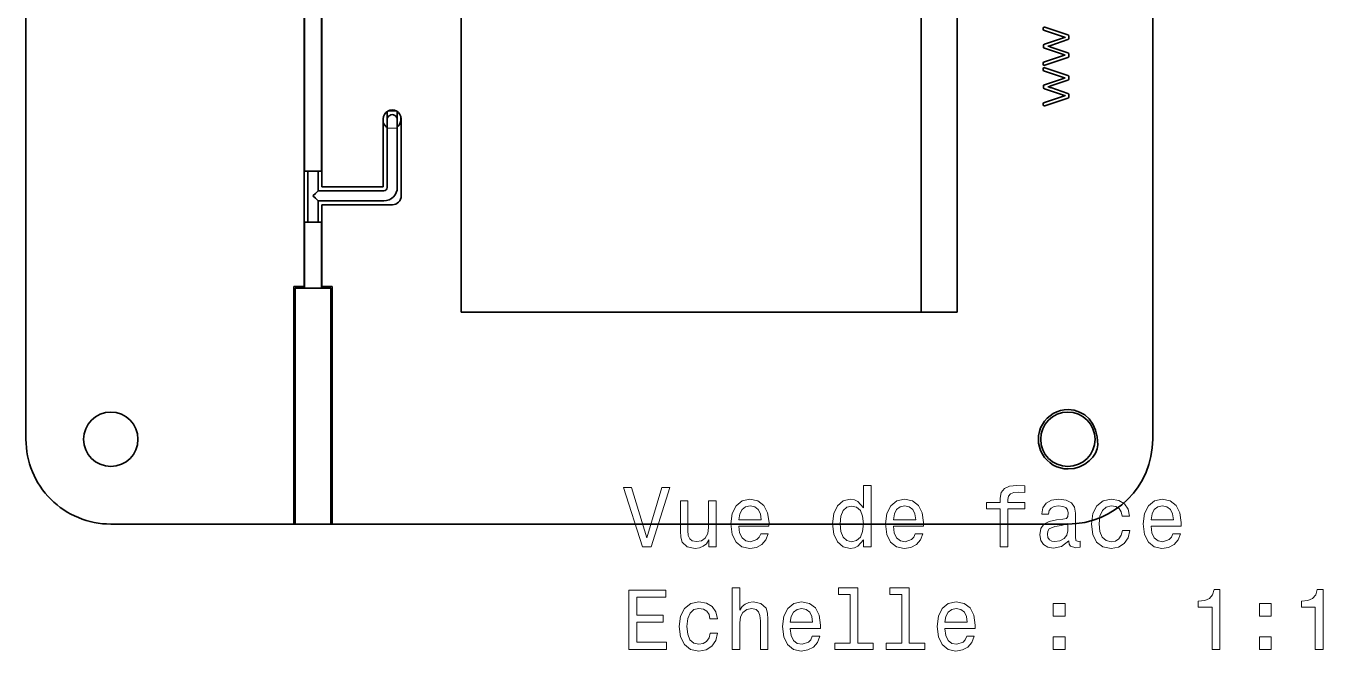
# Model space of a CAD drawing. Extents: x 490 to 886, y 288 to 581.
# Drawn here: x 561.3 to 637.7, y 375.1 to 412 of the extents above; entities that cross this region are included whole.
import ezdxf

# ---------------------------------------------------------------- set-up
doc = ezdxf.new("R2010")
doc.units = 0

msp = doc.modelspace()

# ---------------------------------------------------------------- linework, layer by layer
at = {"color": 7, "lineweight": 35}
for p, q in [((561.31, 387.621), (561.31, 453.381)), ((561.31, 387.621), (561.31, 453.381)), ((627.69, 453.381), (627.69, 387.621)), ((614.04, 445.876), (614.04, 395.118)), ((616.161, 445.876), (616.161, 395.112)), ((616.161, 445.876), (616.161, 395.112)), ((577.691, 402.496), (577.691, 444.38)), ((577.719, 444.43), (577.719, 403.43)), ((578.719, 444.43), (578.719, 403.43)), ((578.749, 444.38), (578.749, 402.496)), ((586.943, 434.009), (586.943, 395.118)), ((586.943, 395.118), (614.04, 395.118)), ((622.69, 382.621), (579.269, 382.621)), ((622.69, 382.621), (579.354, 382.621))]:
    msp.add_line(p, q, dxfattribs=at)
at = {"color": 7, "lineweight": 35, "ltscale": 0.036023}
for p, q in [((621.328, 411.911), (622.693, 411.448)), ((622.693, 410.122), (621.328, 409.66)), ((621.328, 409.518), (622.693, 409.055)), ((622.693, 407.73), (621.328, 407.267))]:
    msp.add_line(p, q, dxfattribs=at)
at = {"color": 7, "lineweight": 35, "ltscale": 0.001576}
for p, q in [((621.244, 411.788), (621.244, 411.851)), ((621.244, 409.723), (621.244, 409.786)), ((621.244, 409.395), (621.244, 409.458)), ((621.244, 407.33), (621.244, 407.393))]:
    msp.add_line(p, q, dxfattribs=at)
at = {"color": 7, "lineweight": 35, "ltscale": 0.027964}
for p, q in [((622.371, 411.358), (621.307, 411.703)), ((622.371, 408.965), (621.307, 409.311))]:
    msp.add_line(p, q, dxfattribs=at)
at = {"color": 7, "lineweight": 35, "ltscale": 0.027938}
for p, q in [((621.311, 410.907), (622.371, 411.259)), ((621.311, 408.514), (622.371, 408.866))]:
    msp.add_line(p, q, dxfattribs=at)
at = {"color": 7, "lineweight": 35, "ltscale": 0.026805}
for p, q in [((622.693, 411.187), (621.68, 410.835)), ((622.693, 408.794), (621.68, 408.442))]:
    msp.add_line(p, q, dxfattribs=at)
at = {"color": 7, "lineweight": 35, "ltscale": 0.001467}
for p, q in [((622.371, 411.259), (622.427, 411.277)), ((622.371, 408.866), (622.427, 408.884))]:
    msp.add_line(p, q, dxfattribs=at)
at = {"color": 7, "lineweight": 35, "ltscale": 0.002766}
for p, q in [((622.427, 411.277), (622.534, 411.307)), ((622.427, 408.884), (622.534, 408.914))]:
    msp.add_line(p, q, dxfattribs=at)
at = {"color": 7, "lineweight": 35, "ltscale": 0.000146484}
for p, q in [((622.534, 411.307), (622.534, 411.313)), ((621.518, 410.79), (621.518, 410.784)), ((622.534, 410.261), (622.534, 410.267)), ((622.534, 408.914), (622.534, 408.92)), ((621.518, 408.397), (621.518, 408.391)), ((622.534, 407.868), (622.534, 407.874))]:
    msp.add_line(p, q, dxfattribs=at)
at = {"color": 7, "lineweight": 35, "ltscale": 0.002325}
for p, q in [((622.756, 411.364), (622.756, 411.271)), ((622.756, 408.971), (622.756, 408.878))]:
    msp.add_line(p, q, dxfattribs=at)
at = {"color": 7, "lineweight": 35, "ltscale": 0.001801}
msp.add_line((621.25, 410.751), (621.25, 410.823), dxfattribs=at)
at = {"color": 7, "lineweight": 35, "ltscale": 0.027936}
msp.add_line((622.371, 410.315), (621.311, 410.666), dxfattribs=at)
at = {"color": 7, "lineweight": 35, "ltscale": 0.02678}
for p, q in [((621.68, 410.736), (622.693, 410.387)), ((621.68, 408.343), (622.693, 407.994))]:
    msp.add_line(p, q, dxfattribs=at)
at = {"color": 7, "lineweight": 35, "ltscale": 0.027966}
for p, q in [((621.307, 409.87), (622.371, 410.216)), ((621.307, 407.477), (622.371, 407.823))]:
    msp.add_line(p, q, dxfattribs=at)
at = {"color": 7, "lineweight": 35, "ltscale": 0.001469}
for p, q in [((622.427, 410.297), (622.371, 410.315)), ((622.427, 407.904), (622.371, 407.922))]:
    msp.add_line(p, q, dxfattribs=at)
at = {"color": 7, "lineweight": 35, "ltscale": 0.004211}
for p, q in [((622.371, 410.216), (622.534, 410.261)), ((622.371, 407.823), (622.534, 407.868))]:
    msp.add_line(p, q, dxfattribs=at)
at = {"color": 7, "lineweight": 35, "ltscale": 0.002764}
msp.add_line((622.534, 410.267), (622.427, 410.297), dxfattribs=at)
at = {"color": 7, "lineweight": 35, "ltscale": 0.002334}
msp.add_line((622.756, 410.303), (622.756, 410.21), dxfattribs=at)
at = {"color": 7, "lineweight": 35, "ltscale": 0.0018}
msp.add_line((621.25, 408.358), (621.25, 408.43), dxfattribs=at)
at = {"color": 7, "lineweight": 35, "ltscale": 0.027935}
msp.add_line((622.371, 407.922), (621.311, 408.274), dxfattribs=at)
at = {"color": 7, "lineweight": 35, "ltscale": 0.002765}
msp.add_line((622.534, 407.874), (622.427, 407.904), dxfattribs=at)
at = {"color": 7, "lineweight": 35, "ltscale": 0.002335}
msp.add_line((622.756, 407.91), (622.756, 407.817), dxfattribs=at)
at = {"color": 7, "lineweight": 35, "ltscale": 0.012057}
msp.add_line((582.589, 406.452), (582.589, 406.935), dxfattribs=at)
at = {"color": 7, "lineweight": 13, "ltscale": 0.013632}
msp.add_line((583.161, 406.952), (582.616, 406.952), dxfattribs=at)
at = {"color": 7, "lineweight": 35, "ltscale": 0.012031}
msp.add_line((583.189, 406.452), (583.189, 406.934), dxfattribs=at)
at = {"color": 7, "lineweight": 35, "ltscale": 0.005022}
msp.add_line((583.394, 406.653), (583.394, 406.452), dxfattribs=at)
at = {"color": 7, "lineweight": 35, "ltscale": 0.100054}
msp.add_line((582.359, 402.496), (582.359, 406.498), dxfattribs=at)
at = {"color": 7, "lineweight": 35, "ltscale": 0.0125}
for p, q in [((582.589, 405.952), (582.589, 406.452)), ((583.189, 405.952), (583.189, 406.452))]:
    msp.add_line(p, q, dxfattribs=at)
at = {"color": 7, "lineweight": 13, "ltscale": 0.015001}
msp.add_line((583.189, 405.952), (582.589, 405.952), dxfattribs=at)
at = {"color": 7, "lineweight": 35, "ltscale": 0.087132}
for p, q in [((582.589, 405.952), (582.589, 402.467)), ((583.189, 405.952), (583.189, 402.467))]:
    msp.add_line(p, q, dxfattribs=at)
at = {"color": 7, "lineweight": 35, "ltscale": 0.113283}
msp.add_line((583.417, 406.498), (583.417, 401.967), dxfattribs=at)
at = {"color": 7, "lineweight": 35, "ltscale": 0.025}
for p, q in [((577.719, 403.43), (578.719, 403.43)), ((578.719, 400.416), (577.719, 400.416))]:
    msp.add_line(p, q, dxfattribs=at)
at = {"color": 7, "lineweight": 35, "ltscale": 0.07536}
msp.add_line((577.919, 400.416), (577.919, 403.43), dxfattribs=at)
at = {"color": 7, "lineweight": 35, "ltscale": 0.029083}
msp.add_line((578.519, 402.267), (578.519, 403.43), dxfattribs=at)
at = {"color": 7, "lineweight": 35, "ltscale": 0.026458}
msp.add_line((577.691, 401.438), (577.691, 402.496), dxfattribs=at)
at = {"color": 7, "lineweight": 35, "ltscale": 0.005086}
for q in [(578.363, 402.111), (578.363, 401.823)]:
    msp.add_line((578.219, 401.967), q, dxfattribs=at)
at = {"color": 7, "lineweight": 35, "ltscale": 0.00552}
for p, q in [((578.363, 402.111), (578.519, 402.267)), ((578.363, 401.823), (578.519, 401.667))]:
    msp.add_line(p, q, dxfattribs=at)
at = {"color": 7, "lineweight": 35, "ltscale": 0.096744}
for p, q in [((582.389, 402.267), (578.519, 402.267)), ((582.389, 401.667), (578.519, 401.667))]:
    msp.add_line(p, q, dxfattribs=at)
at = {"color": 7, "lineweight": 35, "ltscale": 0.090253}
msp.add_line((578.749, 402.496), (582.359, 402.496), dxfattribs=at)
at = {"color": 7, "lineweight": 35, "ltscale": 0.120544}
for p, q in [((577.691, 396.616), (577.691, 401.438)), ((578.749, 401.438), (578.749, 396.616))]:
    msp.add_line(p, q, dxfattribs=at)
at = {"color": 7, "lineweight": 35, "ltscale": 0.031277}
msp.add_line((578.519, 400.416), (578.519, 401.667), dxfattribs=at)
at = {"color": 7, "lineweight": 35, "ltscale": 0.103705}
msp.add_line((582.897, 401.438), (578.749, 401.438), dxfattribs=at)
at = {"color": 7, "lineweight": 35, "ltscale": 2.59399e-05}
msp.add_line((582.897, 401.439), (582.897, 401.438), dxfattribs=at)
at = {"color": 7, "lineweight": 35, "ltscale": 0.0975}
for p, q in [((577.719, 396.516), (577.719, 400.416)), ((578.719, 396.516), (578.719, 400.416))]:
    msp.add_line(p, q, dxfattribs=at)
at = {"color": 7, "lineweight": 35, "ltscale": 0.349879}
for p, q in [((577.085, 382.621), (577.085, 396.616)), ((579.354, 396.616), (579.354, 382.621))]:
    msp.add_line(p, q, dxfattribs=at)
at = {"color": 7, "lineweight": 35, "ltscale": 0.015132}
msp.add_line((577.085, 396.616), (577.691, 396.616), dxfattribs=at)
at = {"color": 7, "lineweight": 35, "ltscale": 0.015115}
msp.add_line((578.749, 396.616), (579.354, 396.616), dxfattribs=at)
at = {"color": 7, "lineweight": 35, "ltscale": 0.052499}
for p, q in [((577.169, 396.516), (579.269, 396.516)), ((577.169, 382.621), (579.269, 382.621))]:
    msp.add_line(p, q, dxfattribs=at)
at = {"color": 7, "lineweight": 35, "ltscale": 0.34738}
for p, q in [((577.169, 396.516), (577.169, 382.621)), ((579.269, 396.516), (579.269, 382.621))]:
    msp.add_line(p, q, dxfattribs=at)
at = {"color": 7, "lineweight": 35, "ltscale": 0.000172424}
msp.add_line((614.04, 395.112), (614.04, 395.118), dxfattribs=at)
at = {"color": 7, "lineweight": 35, "ltscale": 0.053038}
msp.add_line((616.161, 395.112), (614.04, 395.112), dxfattribs=at)
at = {"color": 7, "lineweight": 35, "ltscale": 0.271484}
msp.add_line((577.169, 382.621), (566.31, 382.621), dxfattribs=at)
at = {"color": 7, "lineweight": 35, "ltscale": 0.269376}
msp.add_line((577.085, 382.621), (566.31, 382.621), dxfattribs=at)
at = {"color": 7, "lineweight": 35}
for points in [[(621.244, 411.851), (621.254, 411.895), (621.282, 411.915), (621.328, 411.911)], [(621.328, 409.66), (621.282, 409.656), (621.254, 409.677), (621.244, 409.723)], [(621.244, 409.458), (621.254, 409.502), (621.282, 409.522), (621.328, 409.518)], [(621.328, 407.267), (621.282, 407.263), (621.254, 407.284), (621.244, 407.33)], [(624.455, 387.296), (624.419, 387.755), (624.317, 388.164), (624.156, 388.518), (623.942, 388.816), (623.683, 389.053), (623.386, 389.226), (623.058, 389.332), (622.705, 389.368)], [(622.705, 385.869), (623.058, 385.904), (623.386, 386.001), (623.683, 386.151), (623.942, 386.341), (624.156, 386.562), (624.317, 386.801), (624.419, 387.05), (624.455, 387.296)]]:
    msp.add_lwpolyline(points, dxfattribs=at)
at = {"color": 7, "lineweight": 13}
for points in [[(598.766, 384.784), (597.889, 381.804), (596.986, 384.784), (596.507, 384.784), (597.637, 381.279), (598.141, 381.279), (599.245, 384.784)], [(610.653, 381.698), (610.653, 381.279), (611.097, 381.279), (611.097, 384.9), (610.658, 384.9), (610.658, 383.574), (610.32, 383.957), (610.113, 384.048), (609.876, 384.083), (609.448, 383.983), (609.115, 383.7), (608.898, 383.246), (608.822, 382.636), (608.898, 382.026), (609.115, 381.567), (609.448, 381.279), (609.876, 381.184), (610.113, 381.219), (610.325, 381.31)], [(618.712, 383.519), (618.712, 381.279), (619.156, 381.279), (619.156, 383.519), (620.165, 383.519), (620.165, 383.897), (619.156, 383.897), (619.156, 384.063), (619.191, 384.265), (619.307, 384.401), (619.504, 384.482), (619.786, 384.512), (620.165, 384.492), (620.165, 384.875), (619.685, 384.9), (619.252, 384.855), (618.949, 384.719), (618.768, 384.482), (618.712, 384.144), (618.712, 383.897), (617.9, 383.897), (617.9, 383.519)], [(601.969, 383.988), (601.525, 383.988), (601.525, 382.424), (601.474, 382.061), (601.328, 381.799), (601.101, 381.637), (600.804, 381.587), (600.567, 381.627), (600.415, 381.748), (600.33, 381.955), (600.309, 382.248), (600.309, 383.988), (599.866, 383.988), (599.866, 382.207), (599.881, 381.849), (599.977, 381.552), (600.269, 381.279), (600.738, 381.184), (600.99, 381.219), (601.207, 381.31), (601.394, 381.466), (601.545, 381.693), (601.545, 381.279), (601.969, 381.279)], [(603.305, 382.505), (605.08, 382.505), (605.085, 382.712), (605.005, 383.292), (604.783, 383.725), (604.43, 383.988), (603.961, 384.083), (603.502, 383.983), (603.149, 383.7), (602.922, 383.241), (602.841, 382.636), (602.917, 382.016), (603.144, 381.562), (603.492, 381.279), (603.946, 381.184), (604.339, 381.249), (604.662, 381.421), (604.899, 381.693), (605.035, 382.056), (604.596, 382.056), (604.505, 381.854), (604.374, 381.703), (604.001, 381.582), (603.714, 381.637), (603.497, 381.814), (603.356, 382.101), (603.305, 382.49)], [(603.305, 382.878), (603.361, 383.226), (603.497, 383.483), (603.703, 383.64), (603.976, 383.695), (604.243, 383.64), (604.45, 383.483), (604.576, 383.226), (604.621, 382.878)], [(609.952, 383.685), (610.245, 383.614), (610.466, 383.418), (610.598, 383.09), (610.648, 382.636), (610.598, 382.177), (610.466, 381.849), (610.245, 381.648), (609.952, 381.582), (609.675, 381.648), (609.463, 381.849), (609.322, 382.182), (609.276, 382.636), (609.322, 383.085), (609.463, 383.413), (609.675, 383.614)], [(612.413, 382.505), (614.188, 382.505), (614.193, 382.712), (614.113, 383.292), (613.891, 383.725), (613.538, 383.988), (613.069, 384.083), (612.61, 383.983), (612.257, 383.7), (612.03, 383.241), (611.949, 382.636), (612.025, 382.016), (612.252, 381.562), (612.6, 381.279), (613.054, 381.184), (613.447, 381.249), (613.77, 381.421), (614.007, 381.693), (614.143, 382.056), (613.704, 382.056), (613.613, 381.854), (613.482, 381.703), (613.109, 381.582), (612.822, 381.637), (612.605, 381.814), (612.464, 382.101), (612.413, 382.49)], [(612.413, 382.878), (612.469, 383.226), (612.605, 383.483), (612.812, 383.64), (613.084, 383.695), (613.351, 383.64), (613.558, 383.483), (613.684, 383.226), (613.729, 382.878)], [(622.742, 381.632), (622.742, 381.617), (622.767, 381.446), (622.843, 381.325), (623.16, 381.229), (623.407, 381.269), (623.407, 381.612), (623.302, 381.597), (623.16, 381.663), (623.135, 381.864), (623.135, 383.266), (623.075, 383.624), (622.898, 383.877), (622.59, 384.028), (622.157, 384.083), (621.733, 384.023), (621.42, 383.851), (621.224, 383.584), (621.158, 383.231), (621.158, 383.201), (621.557, 383.201), (621.592, 383.413), (621.703, 383.564), (621.884, 383.655), (622.142, 383.69), (622.389, 383.665), (622.565, 383.589), (622.671, 383.458), (622.706, 383.277), (622.686, 383.065), (622.606, 382.959), (622.404, 382.908), (622.026, 382.868), (621.592, 382.777), (621.284, 382.616), (621.103, 382.364), (621.047, 381.99), (621.098, 381.658), (621.254, 381.411), (621.506, 381.254), (621.854, 381.199), (622.323, 381.305)], [(625.894, 383.09), (626.332, 383.09), (626.242, 383.493), (626.025, 383.811), (625.687, 384.008), (625.248, 384.083), (624.764, 383.983), (624.396, 383.7), (624.164, 383.241), (624.083, 382.626), (624.159, 382.016), (624.386, 381.562), (624.744, 381.279), (625.233, 381.184), (625.667, 381.259), (626.005, 381.471), (626.237, 381.804), (626.338, 382.248), (625.914, 382.248), (625.838, 381.965), (625.697, 381.753), (625.495, 381.622), (625.248, 381.582), (624.941, 381.648), (624.719, 381.849), (624.582, 382.177), (624.537, 382.641), (624.582, 383.095), (624.724, 383.423), (624.951, 383.624), (625.248, 383.695), (625.51, 383.65), (625.707, 383.534), (625.838, 383.342)], [(627.593, 382.505), (629.369, 382.505), (629.374, 382.712), (629.293, 383.292), (629.071, 383.725), (628.718, 383.988), (628.249, 384.083), (627.79, 383.983), (627.437, 383.7), (627.21, 383.241), (627.129, 382.636), (627.205, 382.016), (627.432, 381.562), (627.78, 381.279), (628.234, 381.184), (628.627, 381.249), (628.95, 381.421), (629.187, 381.693), (629.323, 382.056), (628.884, 382.056), (628.794, 381.854), (628.662, 381.703), (628.289, 381.582), (628.002, 381.637), (627.785, 381.814), (627.644, 382.101), (627.593, 382.49)], [(627.593, 382.878), (627.649, 383.226), (627.785, 383.483), (627.992, 383.64), (628.264, 383.695), (628.531, 383.64), (628.738, 383.483), (628.864, 383.226), (628.91, 382.878)], [(622.691, 382.228), (622.631, 381.965), (622.469, 381.764), (622.227, 381.632), (621.93, 381.587), (621.738, 381.612), (621.602, 381.693), (621.516, 381.834), (621.491, 382.031), (621.511, 382.207), (621.592, 382.333), (621.915, 382.475), (622.323, 382.535), (622.691, 382.656)], [(596.83, 375.233), (599.049, 375.233), (599.049, 375.656), (597.294, 375.656), (597.294, 376.841), (598.857, 376.841), (598.857, 377.26), (597.294, 377.26), (597.294, 378.309), (599.008, 378.309), (599.008, 378.733), (596.83, 378.733)], [(602.917, 375.233), (603.361, 375.233), (603.361, 376.796), (603.406, 377.154), (603.552, 377.416), (603.779, 377.578), (604.082, 377.638), (604.324, 377.588), (604.475, 377.452), (604.551, 377.225), (604.576, 376.922), (604.576, 375.233), (605.02, 375.233), (605.02, 377.013), (605, 377.371), (604.909, 377.668), (604.611, 377.941), (604.147, 378.037), (603.895, 378.001), (603.678, 377.905), (603.497, 377.754), (603.361, 377.547), (603.361, 378.854), (602.917, 378.854)], [(609.871, 378.48), (609.871, 375.606), (608.959, 375.606), (608.959, 375.233), (611.223, 375.233), (611.223, 375.606), (610.315, 375.606), (610.315, 378.854), (609.175, 378.854), (609.175, 378.48)], [(612.907, 378.48), (612.907, 375.606), (611.995, 375.606), (611.995, 375.233), (614.259, 375.233), (614.259, 375.606), (613.351, 375.606), (613.351, 378.854), (612.211, 378.854), (612.211, 378.48)], [(631.194, 375.233), (631.653, 375.233), (631.653, 378.758), (631.31, 378.758), (631.219, 378.45), (631.038, 378.243), (630.76, 378.122), (630.377, 378.082), (630.377, 377.724), (631.194, 377.724)], [(637.266, 375.233), (637.725, 375.233), (637.725, 378.758), (637.382, 378.758), (637.291, 378.45), (637.11, 378.243), (636.832, 378.122), (636.449, 378.082), (636.449, 377.724), (637.266, 377.724)], [(601.606, 377.043), (602.044, 377.043), (601.953, 377.447), (601.737, 377.764), (601.399, 377.961), (600.96, 378.037), (600.476, 377.936), (600.108, 377.653), (599.876, 377.194), (599.795, 376.579), (599.871, 375.969), (600.098, 375.515), (600.456, 375.233), (600.945, 375.137), (601.379, 375.212), (601.716, 375.424), (601.948, 375.757), (602.049, 376.201), (601.626, 376.201), (601.55, 375.918), (601.409, 375.707), (601.207, 375.575), (600.96, 375.535), (600.652, 375.601), (600.43, 375.802), (600.294, 376.13), (600.249, 376.594), (600.294, 377.048), (600.435, 377.376), (600.662, 377.578), (600.96, 377.648), (601.222, 377.603), (601.419, 377.487), (601.55, 377.295)], [(606.341, 376.458), (608.116, 376.458), (608.121, 376.665), (608.041, 377.245), (607.819, 377.678), (607.466, 377.941), (606.997, 378.037), (606.538, 377.936), (606.185, 377.653), (605.958, 377.194), (605.877, 376.589), (605.953, 375.969), (606.18, 375.515), (606.528, 375.233), (606.982, 375.137), (607.375, 375.202), (607.698, 375.374), (607.935, 375.646), (608.071, 376.009), (607.632, 376.009), (607.541, 375.807), (607.41, 375.656), (607.037, 375.535), (606.75, 375.591), (606.533, 375.767), (606.392, 376.055), (606.341, 376.443)], [(606.341, 376.831), (606.397, 377.179), (606.533, 377.436), (606.74, 377.593), (607.012, 377.648), (607.279, 377.593), (607.486, 377.436), (607.612, 377.179), (607.657, 376.831)], [(615.449, 376.458), (617.224, 376.458), (617.229, 376.665), (617.149, 377.245), (616.927, 377.678), (616.574, 377.941), (616.105, 378.037), (615.646, 377.936), (615.293, 377.653), (615.066, 377.194), (614.985, 376.589), (615.061, 375.969), (615.288, 375.515), (615.636, 375.233), (616.09, 375.137), (616.483, 375.202), (616.806, 375.374), (617.043, 375.646), (617.179, 376.009), (616.74, 376.009), (616.649, 375.807), (616.518, 375.656), (616.145, 375.535), (615.858, 375.591), (615.641, 375.767), (615.5, 376.055), (615.449, 376.443)], [(615.449, 376.831), (615.505, 377.179), (615.641, 377.436), (615.848, 377.593), (616.12, 377.648), (616.387, 377.593), (616.594, 377.436), (616.72, 377.179), (616.766, 376.831)], [(621.829, 377.189), (622.525, 377.189), (622.525, 377.941), (621.829, 377.941)], [(633.973, 377.189), (634.669, 377.189), (634.669, 377.941), (633.973, 377.941)], [(621.829, 375.233), (622.525, 375.233), (622.525, 375.984), (621.829, 375.984)], [(633.973, 375.233), (634.669, 375.233), (634.669, 375.984), (633.973, 375.984)]]:
    msp.add_lwpolyline(points, close=True, dxfattribs=at)
at = {"color": 7, "lineweight": 35}
for centre in [(566.31, 387.621), (622.69, 387.621)]:
    msp.add_circle(centre, 1.6, dxfattribs=at)
for centre, radius, start, end in [((621.324, 411.781), 0.0791, 175.19844, 258.2328), ((622.712, 412.265), 0.969, 249.43808, 259.41053), ((622.677, 411.37), 0.0791, 355.19844, 78.2328), ((622.677, 411.264), 0.0787, 281.52814, 4.77622), ((621.329, 410.831), 0.0782, 103.34726, 185.71547), ((621.329, 410.743), 0.0786, 174.26624, 256.41091), ((621.306, 411.846), 1.078, 281.35552, 290.3134), ((620.884, 408.357), 2.508, 71.48521, 75.35253), ((622.677, 410.309), 0.0787, 355.22378, 78.47186), ((621.323, 409.792), 0.0787, 101.52814, 184.77622), ((622.672, 410.204), 0.0836, 284.24566, 3.93747), ((621.324, 409.388), 0.0791, 175.19844, 258.2328), ((622.712, 409.872), 0.969, 249.43808, 259.41053), ((622.677, 408.978), 0.0791, 355.19844, 78.2328), ((622.677, 408.871), 0.0787, 281.52814, 4.77622), ((621.329, 408.438), 0.0782, 103.34726, 185.71547), ((621.329, 408.35), 0.0786, 174.26624, 256.41091), ((621.306, 409.454), 1.078, 281.35552, 290.3134), ((620.884, 405.964), 2.508, 71.48521, 75.35253), ((621.323, 407.4), 0.0787, 101.52814, 184.77622), ((622.677, 407.917), 0.0787, 355.22378, 78.47186), ((622.672, 407.811), 0.0836, 284.24566, 3.93747), ((582.888, 406.498), 0.529, 359.98532, 180.04225), ((582.889, 406.452), 0.3, 0, 180.00001), ((582.868, 406.455), 0.532, 197.19043, 238.42549), ((582.866, 406.452), 0.528, 307.70811, 0.02038), ((582.389, 402.467), 0.2, 270, 360), ((582.389, 402.467), 0.8, 270, 360), ((582.889, 401.967), 0.529, 270.89247, 359.95562), ((622.704, 387.619), 1.75, 89.97946, 270.02306), ((566.31, 387.621), 5, 179.99999, 270), ((566.31, 387.621), 5, 179.99999, 270), ((622.69, 387.621), 5, 270, 360)]:
    msp.add_arc(centre, radius, start, end, dxfattribs=at)

doc.saveas('drawing.dxf')
